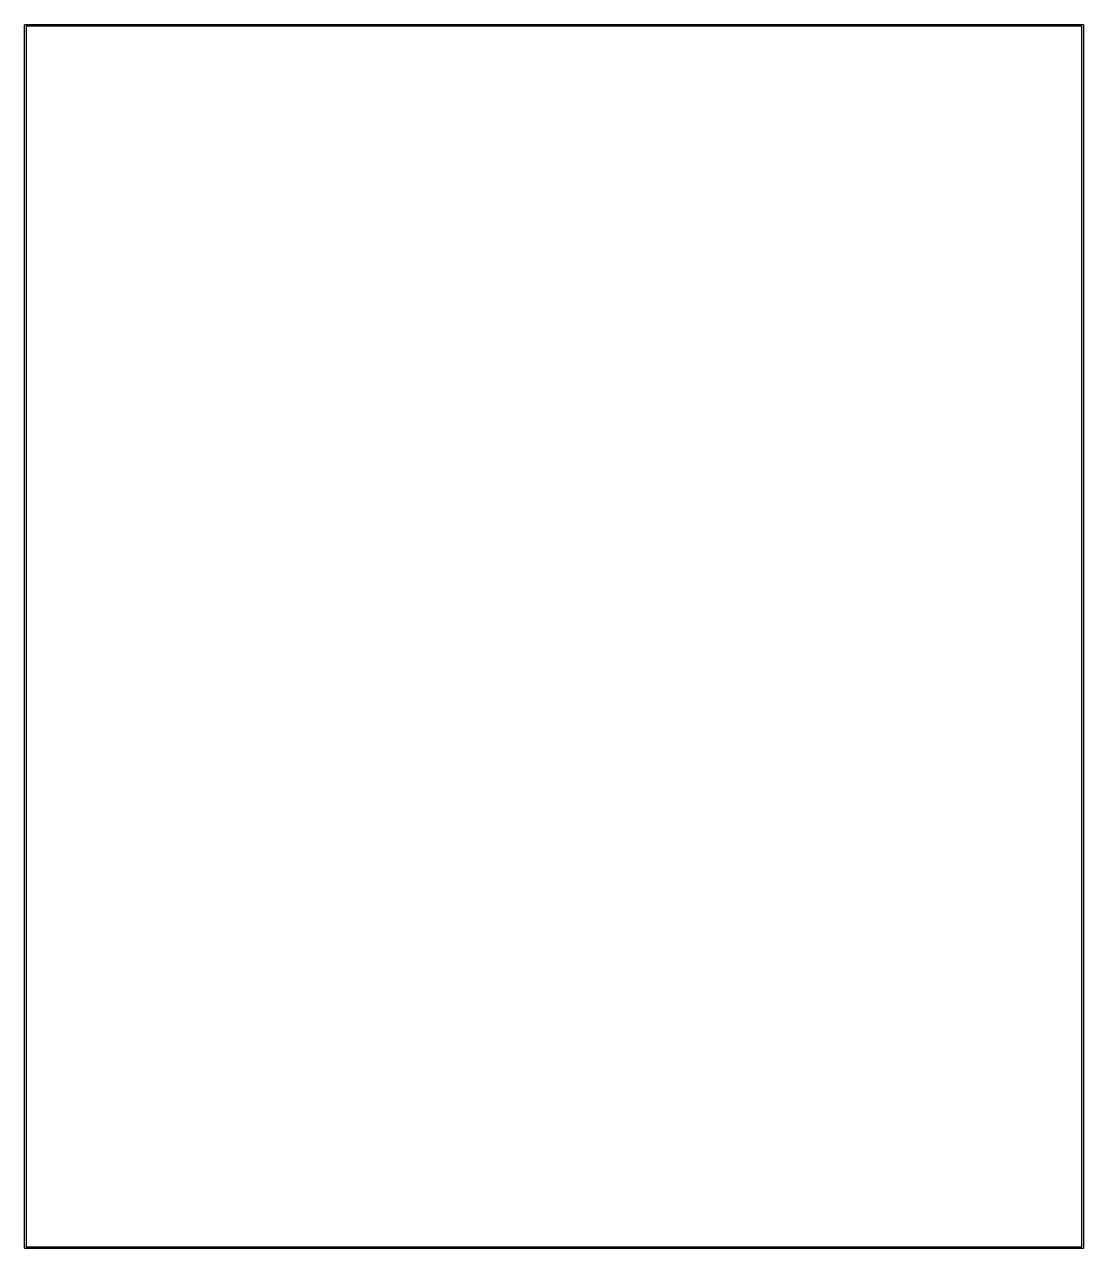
# Model space of a CAD drawing. Extents: x 148 to 180, y -115 to -78.
import ezdxf

# ---------------------------------------------------------------- set-up
doc = ezdxf.new("R2010")
doc.units = 0
doc.header["$MEASUREMENT"] = 0
doc.layers.add('BLACK', color=7, linetype='CONTINUOUS')

msp = doc.modelspace()

# ---------------------------------------------------------------- linework, layer by layer
at = {"layer": 'BLACK', "linetype": 'CONTINUOUS'}
for p, q in [((147.975, -77.9951), (147.977, -77.9904)), ((147.975, -78), (147.975, -77.9951)), ((147.975, -78.0012), (147.975, -78)), ((147.975, -114.999), (147.975, -78.0012)), ((147.977, -77.9904), (147.979, -77.986)), ((147.979, -77.986), (147.982, -77.9822)), ((147.982, -77.9822), (147.986, -77.9791)), ((147.986, -77.9791), (147.99, -77.9768)), ((147.99, -77.9768), (147.995, -77.9754)), ((147.995, -77.9754), (147.999, -77.975)), ((147.999, -77.975), (148, -77.9749)), ((148, -77.9749), (148.001, -77.975)), ((148.001, -77.975), (179.999, -77.975)), ((148.025, -78.025), (148.025, -114.975)), ((179.975, -78.025), (148.025, -78.025)), ((179.975, -114.975), (179.975, -78.025)), ((179.999, -77.975), (180, -77.9749)), ((180, -77.9749), (180.001, -77.975)), ((180.001, -77.975), (180.005, -77.9754)), ((180.005, -77.9754), (180.01, -77.9768)), ((180.01, -77.9768), (180.014, -77.9791)), ((180.014, -77.9791), (180.018, -77.9822)), ((180.018, -77.9822), (180.021, -77.986)), ((180.021, -77.986), (180.023, -77.9904)), ((180.023, -77.9904), (180.025, -77.9951)), ((180.025, -77.9951), (180.025, -78)), ((180.025, -78), (180.025, -78.0012)), ((180.025, -78.0012), (180.025, -114.999)), ((147.975, -115), (147.975, -114.999)), ((147.975, -115.005), (147.975, -115)), ((147.977, -115.01), (147.975, -115.005)), ((147.979, -115.014), (147.977, -115.01)), ((147.982, -115.018), (147.979, -115.014)), ((147.986, -115.021), (147.982, -115.018)), ((147.99, -115.023), (147.986, -115.021)), ((147.995, -115.025), (147.99, -115.023)), ((147.999, -115.025), (147.995, -115.025)), ((148, -115.025), (147.999, -115.025)), ((147.999, -115.025), (147.999, -115.025)), ((148.001, -115.025), (148, -115.025)), ((179.999, -115.025), (148.001, -115.025)), ((148.025, -114.975), (179.975, -114.975)), ((180, -115.025), (179.999, -115.025)), ((180.001, -115.025), (180, -115.025)), ((180.005, -115.025), (180.001, -115.025)), ((180.001, -115.025), (180.001, -115.025)), ((180.01, -115.023), (180.005, -115.025)), ((180.014, -115.021), (180.01, -115.023)), ((180.018, -115.018), (180.014, -115.021)), ((180.021, -115.014), (180.018, -115.018)), ((180.023, -115.01), (180.021, -115.014)), ((180.025, -115.005), (180.023, -115.01)), ((180.025, -114.999), (180.025, -115)), ((180.025, -115), (180.025, -115.005))]:
    msp.add_line(p, q, dxfattribs=at)

doc.saveas('drawing.dxf')
